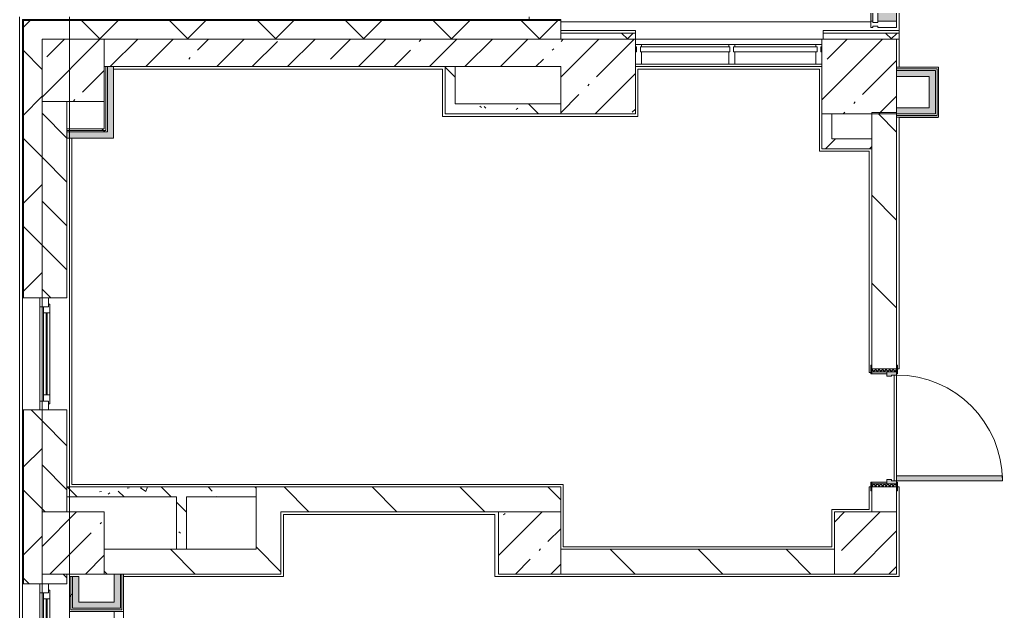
# Model space of a CAD drawing. Header units: millimetres. Extents: x 54725 to 263872, y -8553 to 29614.
# Drawn here: x 136572 to 144472, y 10600 to 15358 of the extents above; entities that cross this region are included whole.
import ezdxf

# ---------------------------------------------------------------- set-up
doc = ezdxf.new("R2010")
doc.units = ezdxf.units.MM
for name, color, linetype, lineweight, true_color in [('A-DOOR-3', 7, 'Continuous', 5, 0xaaaaaa), ('A-DOOR-4', 7, 'Continuous', 5, 0xe2e2e2), ('A-DOOR-FRAM-2', 7, 'Continuous', 5, 0xe2e2e2), ('A-DOOR-FRAM-3', 7, 'Continuous', 5, 0xaaaaaa), ('A-FLOR-1', 7, 'Continuous', 5, 0xaaaaaa), ('A-GLAZ-CWMG-4', 7, 'Continuous', 5, 0x383e42), ('I-WALL-1', 7, 'Continuous', 5, 0xe7e7e7), ('I-WALL-2', 7, 'Continuous', 9, 0xe7e7e7), ('I-WALL-5', 7, 'Continuous', 5, 0x787878)]:
    doc.layers.add(name, color=color, linetype=linetype, lineweight=lineweight, true_color=true_color)
for name, color, linetype, lineweight in [('A-GLAZ-2', 7, 'Continuous', 5), ('A-GLAZ-CURT-3', 7, 'Continuous', 5), ('A-GLAZ-CWMG-3', 7, 'Continuous', 5), ('A-WALL', 7, 'Continuous', 9), ('A-WALL-4', 7, 'Continuous', 5), ('I-WALL-3', 7, 'Continuous', 5), ('S-COLS', 7, 'Continuous', 5), ('Оси', 7, 'Continuous', 9)]:
    doc.layers.add(name, color=color, linetype=linetype, lineweight=lineweight)
pattern_1 = [(45, (136861.56, 0), (-353.553, 353.553), []), (135, (136861.56, 0), (-353.553, -353.553), [])]
pattern_2 = [(135, (136861.56, 0), (-353.553, -353.553), [])]
pattern_3 = [(45, (136861.56, 0), (-285.123, 285.123), []), (45, (137146.7, 0), (-285.123, 285.123), [504.031, -100.806, 16.764, -84.042])]
pattern_4 = [(135, (136861.56, 0), (-377.17, -377.17), [533.4, -88.9, 17.78, -88.9]), (135, (136861.56, 376.94), (-377.17, -377.17), []), (50, (136861.56, 0), (637.645, -55.787), [66.675, -733.425]), (355, (136861.56, 0), (-123.35, 668.7), [53.34, -586.74]), (100.451, (136914.7, -4.65), (514.3, 612.908), [56.665, -623.315]), (46.184, (136861.6, 177.8), (948.776, -147.15), [100.01, -1100.137]), (96.636, (136940.6, 165.5), (830.91, 865.997), [85, -934.973]), (351.184, (136861.6, 177.8), (830.92, 865.99), [80.01, -880.11]), (21, (136950.46, 133.35), (530.65, -357.928), [66.675, -733.425]), (326, (136950.46, 133.35), (216.308, 644.658), [53.34, -586.74]), (71.451, (136994.7, 103.5), (746.96, 286.724), [56.665, -623.315]), (37.5, (136861.56, 0), (10.8105, 295.9426), [16.764, -562.864, 16.764, -578.866, -588.962]), (37.5, (136861.56, 0), (10.8105, 295.9426), [-1175.258, 16.764, -572.198]), (7.5, (136861.56, 0), (233.869, 350.632), [16.764, -322.834, 16.764, -549.529, -224.472]), (7.5, (136861.56, 0), (233.869, 350.632), [-905.891, 16.764, -207.708]), (327.5, (136663.31, 0), (474.568, -20.0513), [16.764, -205.486, 16.764, -676.656, -920.115]), (327.5, (136663.31, 0), (474.568, -20.0513), [-915.67, 16.764, -903.351]), (317.5, (136574.4, 0), (518.452, 88.993), [16.764, -272.161, 16.764, -443.738, -653.415]), (317.5, (136574.4, 0), (518.452, 88.993), [-749.427, 16.764, -636.65])]
pattern_5 = [(45, (136861.56, 0), (-530.33, 530.33), []), (135, (136861.56, 0), (-530.33, -530.33), [])]

# ---------------------------------------------------------------- blocks, each defined once
blk = doc.blocks.new('Прямоугольный импост - Импост структурный с накладкой - 190мм-31929454-Общий план 1 этажа с размещением фрагментов 1_10-1_12')
at = {"layer": 'A-GLAZ-CWMG-3'}
for p, q in [((-50, 0), (-50, 17)), ((-50, 17), (0, 17)), ((-40, 0), (-50, 0)), ((-40, -40), (-40, 0)), ((0, 0), (-10, 0)), ((-10, 0), (-10, -40)), ((0, 17), (0, 0)), ((-50, -190), (-50, -40)), ((-50, -40), (-40, -40)), ((-10, -40), (0, -40)), ((0, -40), (0, -190)), ((0, -190), (-50, -190))]:
    blk.add_line(p, q, dxfattribs=at)
blk = doc.blocks.new('Системная панель - Стекло - 40мм-32473990-Общий план 1 этажа с размещением фрагментов 1_10-1_12')
at = {"layer": 'A-GLAZ-CURT-3'}
for p, q in [((325, 40), (-325, 40)), ((-325, 40), (-325, 0)), ((-325, 0), (325, 0)), ((325, 0), (325, 40))]:
    blk.add_line(p, q, dxfattribs=at)
blk = doc.blocks.new('Прямоугольный импост - Импост структурный с накладкой - 190мм-32473988-Общий план 1 этажа с размещением фрагментов 1_10-1_12')
at = {"layer": 'A-GLAZ-CWMG-4'}
for points in [[(6570, 15345), (6570, 15975), (6553, 15975), (6553, 15345)], [(6760, 15345), (6760, 15975), (6610, 15975), (6610, 15345)]]:
    blk.add_hatch(color=256, dxfattribs=at).paths.add_polyline_path(points)
at = {"layer": 'A-GLAZ-CWMG-3'}
for p, q in [((6553, 15345), (6553, 15975)), ((6760, 15345), (6760, 15975))]:
    blk.add_line(p, q, dxfattribs=at)
blk = doc.blocks.new('BSC_Колонна _Прямоугольная - 500х500-V156-Общий план 1 этажа с размещением фрагментов 1_10-1_12')
at = {"layer": 'S-COLS'}
h = blk.add_hatch(dxfattribs=at)
h.set_pattern_fill('FP_106', color=256, style=0, pattern_type=2)
h.set_pattern_definition([(45, (-140, -14950), (-285.123, 285.123), []), (45, (145.12, -14950), (-285.123, 285.123), [504.031, -100.806, 16.764, -84.042])])
h.paths.add_polyline_path([(65.2, -250), (250, -250), (250, 250), (-250, 250), (-250, -250), (-10, -250)])
for p, q in [((250, 250), (-250, 250)), ((-250, 250), (-250, -250)), ((250, -250), (250, 250)), ((-250, -250), (250, -250))]:
    blk.add_line(p, q, dxfattribs=at)
blk = doc.blocks.new('120_Окно_СКБ_2Ст - 120_Окно_СКБ_2Ст 2300х2500 _мал створка справа_-22272277-Общий план 1 этажа с размещением фрагментов 1_10-1_12')
at = {"layer": 'A-GLAZ-2'}
for p, q in [((-1150, -127), (-1150, -57)), ((-1150, -57), (-1080, -57)), ((1150, -57), (-1150, -57)), ((-1080, -57), (-1080, -127)), ((250, -127), (250, -57)), ((250, -57), (320, -57)), ((320, -57), (320, -127)), ((1080, -127), (1080, -57)), ((1080, -57), (1150, -57)), ((1150, -57), (1150, -127)), ((-1080, -127), (-1150, -127)), ((-1150, -127), (-1100, -127)), ((-1080, -127), (-1100, -127)), ((-1100, -127), (-1100, -137)), ((-1100, -137), (270, -137)), ((270, -137), (-1100, -137)), ((250, -87), (-1080, -87)), ((-1080, -87), (-1080, -127)), ((-1030, -137), (-1030, -87)), ((-1030, -107), (200, -107)), ((200, -117), (-1030, -117)), ((200, -137), (200, -87)), ((250, -127), (250, -87)), ((320, -127), (250, -127)), ((270, -127), (250, -127)), ((270, -127), (300, -127)), ((270, -137), (270, -127)), ((320, -127), (300, -127)), ((300, -127), (300, -137)), ((300, -137), (1100, -137)), ((1100, -137), (300, -137)), ((1080, -87), (320, -87)), ((320, -87), (320, -127)), ((370, -137), (370, -87)), ((370, -107), (1030, -107)), ((1030, -117), (370, -117)), ((1030, -137), (1030, -87)), ((1080, -127), (1080, -87)), ((1150, -127), (1080, -127)), ((1100, -127), (1080, -127)), ((1100, -127), (1150, -127)), ((1100, -137), (1100, -127))]:
    blk.add_line(p, q, dxfattribs=at)
blk = doc.blocks.new('120_Окно_СКБ_1Ст - 120_Окно_СКБ_1Ст 900х2500_h_-V159-Общий план 1 этажа с размещением фрагментов 1_10-1_12')
at = {"layer": 'A-GLAZ-2'}
for p, q in [((-450, -127), (-450, -57)), ((-450, -57), (-380, -57)), ((450, -57), (-450, -57)), ((-380, -57), (-380, -127)), ((380, -127), (380, -57)), ((380, -57), (450, -57)), ((450, -57), (450, -127)), ((-380, -127), (-450, -127)), ((-450, -127), (-400, -127)), ((-380, -127), (-400, -127)), ((-400, -127), (-400, -137)), ((-400, -137), (400, -137)), ((400, -137), (-400, -137)), ((380, -87), (-380, -87)), ((-380, -87), (-380, -127)), ((-330, -137), (-330, -87)), ((-330, -107), (330, -107)), ((330, -117), (-330, -117)), ((330, -137), (330, -87)), ((380, -127), (380, -87)), ((450, -127), (380, -127)), ((400, -127), (380, -127)), ((400, -127), (450, -127)), ((400, -137), (400, -127))]:
    blk.add_line(p, q, dxfattribs=at)
blk = doc.blocks.new('110_Дверь_СКБ_1Ст_Внутренняя1 - Д-8 950x2100h_охрана-V198-Общий план 1 этажа с размещением фрагментов 1_10-1_12')
at = {"layer": 'A-DOOR-3'}
h = blk.add_hatch(dxfattribs=at)
h.set_pattern_fill('FP_17', color=256, style=0, pattern_type=2)
h.set_pattern_definition([(135, (1826.41, 164.685), (-14.14214, -14.14214), []), (225, (1826.41, 164.685), (14.14214, -14.14214), [])])
h.paths.add_polyline_path([(487.5, -100), (487.5, 100), (462.5, 100), (462.5, -100), (475.5, -100)])
at = {"layer": 'A-DOOR-4'}
h = blk.add_hatch(color=256, dxfattribs=at)
h.paths.add_polyline_path([(462.5, 100), (437.5, 100), (437.5, 60), (427.5, 60), (427.5, 20), (462.5, 20), (462.5, 80)])
h.paths.add_polyline_path([(-402.5, 60), (-412.5, 60), (-412.5, 100), (-437.5, 100), (-433.5, 20), (-402.5, 20), (-402.5, 44)])
at = {"layer": 'A-DOOR-FRAM-2'}
for points in [[(437.5, 120), (437.5, 950), (397.5, 950), (397.5, 100), (437.5, 100)], [(-422.5, 108), (-492.5, 108), (-492.5, 100), (-422.5, 100.8)], [(517.5, 108), (447.5, 108), (447.5, 100), (517.5, 100)], [(-422.5, 20), (-437.5, 20), (-433.5, -100), (-422.5, -100)], [(462.5, -78.3), (462.5, 20), (447.5, 20), (447.5, -100), (462.5, -100)], [(-422.5, -100), (-492.5, -100), (-492.5, -108), (-422.5, -108)], [(517.5, -100), (447.5, -100), (447.5, -108), (517.5, -108)]]:
    blk.add_hatch(color=256, dxfattribs=at).paths.add_polyline_path(points)
at = {"layer": 'A-DOOR-FRAM-3'}
h = blk.add_hatch(dxfattribs=at)
h.set_pattern_fill('FP_18', color=256, style=0, pattern_type=2)
h.set_pattern_definition([(45, (-296.384, 164.685), (-14.1421, 14.1421), []), (135, (-296.384, 164.685), (-14.1421, -14.1421), [])])
h.paths.add_polyline_path([(-437.5, 100), (-462.5, 100), (-462.5, -100), (-437.5, -100), (-437.5, 80)])
at = {"layer": 'A-DOOR-3'}
for p, q in [((437.5, 950), (397.5, 950)), ((397.5, 950), (397.5, 100)), ((437.5, 100), (437.5, 950)), ((397.5, 100), (437.5, 100))]:
    blk.add_line(p, q, dxfattribs=at)
blk.add_arc((437.5, 100), 850, 90, 180, dxfattribs=at)
at = {"layer": 'A-DOOR-FRAM-3'}
for p, q in [((-422.5, 108), (-492.5, 108)), ((-492.5, 108), (-492.5, 100)), ((-492.5, 100), (-422.5, 100)), ((-437.5, 100), (-462.5, 100)), ((-462.5, 100), (-462.5, -100)), ((-412.5, 100), (-437.5, 100)), ((-437.5, 100), (-437.5, 20)), ((-437.5, -100), (-437.5, 100)), ((-422.5, 100), (-437.5, 100)), ((-437.5, 100), (-437.5, 99)), ((-437.5, 99), (-422.5, 99)), ((-422.5, 100), (-422.5, 108)), ((-422.5, 99), (-422.5, 100)), ((-412.5, 60), (-412.5, 100)), ((437.5, 100), (437.5, 60)), ((462.5, 100), (437.5, 100)), ((517.5, 108), (447.5, 108)), ((447.5, 108), (447.5, 100)), ((462.5, 100), (447.5, 100)), ((447.5, 100), (447.5, 99)), ((447.5, 100), (517.5, 100)), ((447.5, 99), (462.5, 99)), ((462.5, 20), (462.5, 100)), ((487.5, 100), (462.5, 100)), ((462.5, 100), (462.5, -100)), ((462.5, 99), (462.5, 100)), ((487.5, -100), (487.5, 100)), ((517.5, 100), (517.5, 108)), ((-437.5, 20), (-402.5, 20)), ((-422.5, 20), (-437.5, 20)), ((-437.5, 20), (-437.5, -100)), ((-422.5, -100), (-422.5, 20)), ((-402.5, 60), (-412.5, 60)), ((-402.5, 20), (-402.5, 60)), ((437.5, 60), (427.5, 60)), ((427.5, 60), (427.5, 20)), ((427.5, 20), (462.5, 20)), ((462.5, 20), (447.5, 20)), ((447.5, 20), (447.5, -100)), ((462.5, -100), (462.5, 20)), ((-422.5, -100), (-492.5, -100)), ((-492.5, -100), (-492.5, -108)), ((-492.5, -108), (-422.5, -108)), ((-462.5, -100), (-437.5, -100)), ((-437.5, -100), (-422.5, -100)), ((-422.5, -108), (-422.5, -100)), ((447.5, -100), (462.5, -100)), ((517.5, -100), (447.5, -100)), ((447.5, -100), (447.5, -108)), ((447.5, -108), (517.5, -108)), ((462.5, -100), (487.5, -100)), ((517.5, -108), (517.5, -100))]:
    blk.add_line(p, q, dxfattribs=at)
blk = doc.blocks.new('BSC_Колонна _Прямоугольная - 500х500-22206884-Общий план 1 этажа с размещением фрагментов 1_10-1_12')
at = {"layer": 'S-COLS'}
h = blk.add_hatch(dxfattribs=at)
h.set_pattern_fill('FP_167', color=256, style=0, pattern_type=2)
h.set_pattern_definition([(45, (-6510, -11150), (-285.123, 285.123), []), (45, (-6224.88, -11150), (-285.123, 285.123), [504.031, -100.806, 16.764, -84.042])])
h.paths.add_polyline_path([(42.3, -250), (250, -250), (250, 250), (-250, 248.7), (-250, -250), (30, -250)])
for p, q in [((250, 250), (-250, 250)), ((-250, 250), (-250, -250)), ((250, -250), (250, 250)), ((-250, -250), (250, -250))]:
    blk.add_line(p, q, dxfattribs=at)
blk = doc.blocks.new('BSC_Колонна _Прямоугольная - 500х500-V220-Общий план 1 этажа с размещением фрагментов 1_10-1_12')
at = {"layer": 'S-COLS'}
h = blk.add_hatch(dxfattribs=at)
h.set_pattern_fill('FP_168', color=256, style=0, pattern_type=2)
h.set_pattern_definition([(45, (-3810, -11150), (-285.123, 285.123), []), (45, (-3524.88, -11150), (-285.123, 285.123), [504.031, -100.806, 16.764, -84.042])])
h.paths.add_polyline_path([(100, -250), (250, -250), (250, 250), (-250, 250), (-250, -250), (-77.7, -250)])
for p, q in [((250, 250), (-250, 250)), ((-250, 250), (-250, -250)), ((250, -250), (250, 250)), ((-250, -250), (250, -250))]:
    blk.add_line(p, q, dxfattribs=at)
blk = doc.blocks.new('BSC_Колонна _Прямоугольная - 500х500-V232-Общий план 1 этажа с размещением фрагментов 1_10-1_12')
at = {"layer": 'S-COLS'}
h = blk.add_hatch(dxfattribs=at)
h.set_pattern_fill('FP_181', color=256, style=0, pattern_type=2)
h.set_pattern_definition([(45, (-140, -11150), (-285.123, 285.123), []), (45, (145.12, -11150), (-285.123, 285.123), [504.031, -100.806, 16.764, -84.042])])
h.paths.add_polyline_path([(250, -250), (250, 250), (-250, 250), (-250, -250), (-30, -250)])
for p, q in [((250, 250), (-250, 250)), ((-250, 250), (-250, -250)), ((250, -250), (250, 250)), ((-250, -250), (250, -250))]:
    blk.add_line(p, q, dxfattribs=at)
blk = doc.blocks.new('Системная панель - Стекло - 40мм-23997278-Общий план 1 этажа с размещением фрагментов 1_10-1_12')
at = {"layer": 'A-GLAZ-CURT-3'}
for p, q in [((360, 0), (-360, 0)), ((-360, 0), (-360, -40)), ((-360, -40), (360, -40)), ((360, -40), (360, 0))]:
    blk.add_line(p, q, dxfattribs=at)
blk = doc.blocks.new('Прямоугольный импост - Импост структурный с накладкой - 160мм-23997279-Общий план 1 этажа с размещением фрагментов 1_10-1_12')
at = {"layer": 'A-GLAZ-CWMG-3'}
for p, q in [((-50, 40), (-50, 140)), ((-50, 140), (0, 140)), ((0, 140), (0, 40)), ((-40, 40), (-50, 40)), ((-50, -17), (-50, 0)), ((-50, 0), (-40, 0)), ((-40, 0), (-40, 40)), ((-10, 40), (-10, 0)), ((0, 40), (-10, 40)), ((-10, 0), (0, 0)), ((0, 0), (0, -17)), ((0, -17), (-50, -17))]:
    blk.add_line(p, q, dxfattribs=at)
blk = doc.blocks.new('Прямоугольный импост - Импост структурный с накладкой - 160мм-23997280-Общий план 1 этажа с размещением фрагментов 1_10-1_12')
at = {"layer": 'A-GLAZ-CWMG-3'}
for p, q in [((0, 140), (-50, 140)), ((-50, 140), (-50, 40)), ((0, 40), (0, 140)), ((-50, 40), (-40, 40)), ((-40, 0), (-50, 0)), ((-50, 0), (-50, -17)), ((-40, 40), (-40, 0)), ((-10, 0), (-10, 40)), ((-10, 40), (0, 40)), ((0, 0), (-10, 0)), ((0, -17), (0, 0)), ((-50, -17), (0, -17))]:
    blk.add_line(p, q, dxfattribs=at)
blk = doc.blocks.new('Прямоугольный импост - Импост структурный с накладкой - 160мм-23752558-Общий план 1 этажа с размещением фрагментов 1_10-1_12')
at = {"layer": 'A-GLAZ-CWMG-3'}
for p, q in [((5410, 15157), (4710, 15157)), ((5410, 15000), (4710, 15000))]:
    blk.add_line(p, q, dxfattribs=at)
blk = doc.blocks.new('Системная панель - Стекло - 40мм-23997281-Общий план 1 этажа с размещением фрагментов 1_10-1_12')
at = {"layer": 'A-GLAZ-CURT-3'}
for p, q in [((335, 0), (-335, 0)), ((-335, 0), (-335, -40)), ((335, -40), (335, 0)), ((-335, -40), (335, -40))]:
    blk.add_line(p, q, dxfattribs=at)
blk = doc.blocks.new('Прямоугольный импост - Импост структурный с накладкой - 160мм-23772036-Общий план 1 этажа с размещением фрагментов 1_10-1_12')
at = {"layer": 'A-GLAZ-CWMG-3'}
for p, q in [((6110, 15157), (5460, 15157)), ((6110, 15000), (5460, 15000))]:
    blk.add_line(p, q, dxfattribs=at)
blk = doc.blocks.new('Прямоугольный импост - Импост структурный с накладкой - 160мм-23997282-Общий план 1 этажа с размещением фрагментов 1_10-1_12')
at = {"layer": 'A-GLAZ-CWMG-3'}
for p, q in [((-25, 40), (-25, 140)), ((-25, 140), (25, 140)), ((25, 140), (25, 40)), ((-15, 40), (-25, 40)), ((-25, -17), (-25, 0)), ((-25, 0), (-15, 0)), ((-15, 0), (-15, 40)), ((15, 40), (15, 0)), ((25, 40), (15, 40)), ((15, 0), (25, 0)), ((25, 0), (25, -17)), ((25, -17), (-25, -17))]:
    blk.add_line(p, q, dxfattribs=at)
blk = doc.blocks.new('Зашивка приборов отопления14 - Зашивка приборов отопления-33280456-Общий план 1 этажа с размещением фрагментов 1_10-1_12')
at = {"layer": 'A-WALL-4'}
for p, q in [((37471.9, 23439), (35371.9, 23439)), ((35371.9, 23079), (37471.9, 23079)), ((37471.9, 23079), (35371.9, 23079)), ((35371.9, 23004), (37471.9, 23004))]:
    blk.add_line(p, q, dxfattribs=at)

msp = doc.modelspace()

# ---------------------------------------------------------------- hatches: boundary and pattern name
at = {"layer": 'A-WALL-4'}
h = msp.add_hatch(dxfattribs=at)
h.set_pattern_fill('FP_84', color=256, style=0, pattern_type=2)
h.set_pattern_definition(pattern_1)
h.paths.add_polyline_path([(136751.6, -100), (136751.6, 3670), (136601.6, 3670), (136601.6, -100)])
h.paths.add_polyline_path([(136643.6, 5220), (136751.6, 5220), (136751.6, 5620), (136601.6, 5620), (136601.6, 5220)])
h.paths.add_polyline_path([(136709, 7320), (136751.6, 7320), (136751.6, 8520), (136601.6, 8520), (136601.6, 7320)])
h.paths.add_polyline_path([(136662.2, 10820), (136751.6, 10820), (136751.6, 12220), (136601.6, 12220), (136601.6, 10820)])
h.paths.add_polyline_path([(136707.3, 13120), (136751.6, 13120), (136751, 15350), (136601.6, 15350), (136601.6, 13120)])
h = msp.add_hatch(dxfattribs=at)
h.set_pattern_fill('FP_84', color=256, style=0, pattern_type=2)
h.set_pattern_definition(pattern_1)
h.paths.add_polyline_path([(140771.6, 15200), (140921.6, 15200), (140921.6, 15350), (136751.6, 15350), (136751.6, 15200), (140747.7, 15200)])
h = msp.add_hatch(dxfattribs=at)
h.set_pattern_fill('FP_62', color=256, style=0, pattern_type=2)
h.set_pattern_definition([(135, (136861.56, 0), (-176.7767, -176.7767), [])])
h.paths.add_polyline_path([(136751.6, 7900), (136951.6, 7900), (136951.6, 8520), (136751.6, 8520), (136751.6, 8326.2)])
h.paths.add_polyline_path([(136951.6, 10820), (136951.6, 10900), (136751.6, 10900), (136751.6, 10820)])
h.paths.add_polyline_path([(136751.6, 11400), (136951.6, 11400), (136951.6, 12220), (136751.6, 12220), (136751.6, 11944.2)])
h.paths.add_polyline_path([(136951.6, 13120), (136951.6, 14700), (136751.6, 14700), (136751.6, 13120), (136863.7, 13120)])
at = {"layer": 'I-WALL-1'}
for points in [[(143934.1, 14900), (143934.1, 14950), (143621.6, 14950), (143621.6, 14900), (143884.1, 14900)], [(143934.1, 14650), (143934.1, 14900), (143884.1, 14900), (143884.1, 14650)], [(143934.1, 14600), (143934.1, 14650), (143621.6, 14650), (143621.6, 14600), (143641.6, 14600)], [(137046.6, 10675), (137046.6, 10880), (136996.6, 10880), (136996.6, 10675)], [(137381.6, 10625), (137381.6, 10900), (137331.6, 10900), (137331.6, 10625)], [(137331.6, 10625), (137331.6, 10675), (136996.6, 10675), (136996.6, 10625)]]:
    msp.add_hatch(color=256, dxfattribs=at).paths.add_polyline_path(points)
at = {"layer": 'I-WALL-2'}
for points in [[(137326.6, 14405), (137321.6, 14980), (137276.6, 14980), (137276.6, 14405), (137321, 14405)], [(137251.6, 14405), (137276.6, 14410), (137276.6, 14455), (136951.6, 14455), (136951.6, 14405), (137243.6, 14405)]]:
    msp.add_hatch(color=256, dxfattribs=at).paths.add_polyline_path(points)
at = {"layer": 'I-WALL-3'}
h = msp.add_hatch(dxfattribs=at)
h.set_pattern_fill('FP_84', color=256, style=0, pattern_type=2)
h.set_pattern_definition(pattern_1)
h.paths.add_polyline_path([(141083.7, 15200), (141521.6, 15200), (141521.6, 15250), (140921.6, 15250), (140921.6, 15200), (140932, 15200)])
h = msp.add_hatch(dxfattribs=at)
h.set_pattern_fill('FP_84', color=256, style=0, pattern_type=2)
h.set_pattern_definition(pattern_1)
h.paths.add_polyline_path([(143519.9, 15200), (143641.6, 15200), (143641.6, 15250), (143031.6, 15250), (143031.6, 15200), (143414.6, 15200)])
h = msp.add_hatch(dxfattribs=at)
h.set_pattern_fill('FP_61', color=256, style=0, pattern_type=2)
h.set_pattern_definition(pattern_3)
h.paths.add_polyline_path([(140921.6, 14980), (140921.6, 15200), (137251.6, 15200), (137251.6, 14980), (140920.9, 14980)])
h = msp.add_hatch(dxfattribs=at)
h.set_pattern_fill('FP_83', color=256, style=0, pattern_type=2)
h.set_pattern_definition(pattern_2)
h.paths.add_polyline_path([(143621.6, 11400), (143621.6, 11600), (143421.6, 11600), (143421.6, 11400)])
h.paths.add_polyline_path([(143421.6, 12550), (143621.6, 12550), (143621.6, 14612.5), (143609.8, 14600), (143421.6, 14600), (143421.6, 12580)])
h = msp.add_hatch(dxfattribs=at)
h.set_pattern_fill('FP_190', color=256, style=0, pattern_type=2)
h.set_pattern_definition(pattern_5)
h.paths.add_polyline_path([(136951.6, 14467.5), (137251.6, 14467.5), (137251.6, 14480), (136951.6, 14480)])
h = msp.add_hatch(dxfattribs=at)
h.set_pattern_fill('FP_190', color=256, style=0, pattern_type=2)
h.set_pattern_definition(pattern_5)
h.paths.add_polyline_path([(136951.6, 14455), (137264.1, 14455), (137264.1, 14467.5), (136951.6, 14467.5)])
h = msp.add_hatch(dxfattribs=at)
h.set_pattern_fill('FP_82', color=256, style=0, pattern_type=2)
h.set_pattern_definition([(45, (136861.56, 0), (-176.7767, 176.7767), [])])
h.paths.add_polyline_path([(143401.6, 14320), (143421.6, 14320), (143421.6, 14400), (143021.6, 14400), (143021.6, 14320)])
h = msp.add_hatch(dxfattribs=at)
h.set_pattern_fill('FP_83', color=256, style=0, pattern_type=2)
h.set_pattern_definition(pattern_2)
h.paths.add_polyline_path([(138525.8, 10900), (138671.6, 10900), (138671.6, 11600), (138471.6, 11600), (138471.6, 10900)])
h = msp.add_hatch(dxfattribs=at)
h.set_pattern_fill('FP_83', color=256, style=0, pattern_type=2)
h.set_pattern_definition(pattern_2)
h.paths.add_polyline_path([(139971.6, 11400), (140921.6, 11400), (140921.6, 11600), (138671.6, 11600), (138671.6, 11400), (139854.8, 11400)])
h = msp.add_hatch(dxfattribs=at)
h.set_pattern_fill('FP_83', color=256, style=0, pattern_type=2)
h.set_pattern_definition(pattern_2)
h.paths.add_polyline_path([(137660, 10900), (138471.6, 10900), (138471.6, 11100), (137251.6, 11100), (137251.6, 10900), (137406.6, 10900)])
h = msp.add_hatch(dxfattribs=at)
h.set_pattern_fill('FP_83', color=256, style=0, pattern_type=2)
h.set_pattern_definition(pattern_2)
h.paths.add_polyline_path([(142214.2, 10900), (143121.6, 10900), (143121.6, 11100), (140921.6, 11100), (140921.6, 10900), (141541.6, 10900)])
h = msp.add_hatch(dxfattribs=at)
h.set_pattern_fill('FP_190', color=256, style=0, pattern_type=2)
h.set_pattern_definition(pattern_5)
h.paths.add_polyline_path([(136984.1, 10612.5), (136984.1, 10880), (136971.6, 10880), (136971.6, 10612.5), (136980.9, 10612.5)])
h = msp.add_hatch(dxfattribs=at)
h.set_pattern_fill('FP_190', color=256, style=0, pattern_type=2)
h.set_pattern_definition(pattern_5)
h.paths.add_polyline_path([(136984.1, 10625), (136996.6, 10625), (136996.6, 10880), (136984.1, 10880), (136984.1, 10675)])
at = {"layer": 'I-WALL-5'}
h = msp.add_hatch(dxfattribs=at)
h.set_pattern_fill('FP_115', color=256, style=0, pattern_type=2)
h.set_pattern_definition(pattern_4)
h.paths.add_polyline_path([(140071.6, 14600), (140071.6, 14980), (139991.6, 14980), (139991.6, 14600)])
h = msp.add_hatch(dxfattribs=at)
h.set_pattern_fill('FP_115', color=256, style=0, pattern_type=2)
h.set_pattern_definition(pattern_4)
h.paths.add_polyline_path([(140907.6, 14600), (140921.6, 14600), (140921.6, 14680), (140071.6, 14680), (140071.6, 14600), (140771.6, 14600)])
h = msp.add_hatch(dxfattribs=at)
h.set_pattern_fill('FP_115', color=256, style=0, pattern_type=2)
h.set_pattern_definition(pattern_4)
h.paths.add_polyline_path([(136971.6, 11520), (138471.6, 11520), (138471.6, 11600), (136951.6, 11600), (136951.6, 11520), (136970.2, 11520)])
h = msp.add_hatch(dxfattribs=at)
h.set_pattern_fill('FP_115', color=256, style=0, pattern_type=2)
h.set_pattern_definition(pattern_4)
h.paths.add_polyline_path([(137831.6, 11100), (137911.6, 11100), (137911.6, 11520), (137831.6, 11520), (137831.6, 11128.6)])
at = {"layer": 'S-COLS'}
h = msp.add_hatch(dxfattribs=at)
h.set_pattern_fill('FP_61', color=256, style=0, pattern_type=2)
h.set_pattern_definition(pattern_3)
h.paths.add_polyline_path([(141124.7, 14600), (141521.6, 14600), (141521.6, 15200), (140921.6, 15200), (140921.6, 14600)])
h = msp.add_hatch(dxfattribs=at)
h.set_pattern_fill('FP_61', color=256, style=0, pattern_type=2)
h.set_pattern_definition(pattern_3)
h.paths.add_polyline_path([(143421.6, 14600), (143613, 14600), (143621.6, 14612.5), (143621.6, 15200), (143021.6, 15200), (143021.6, 14600), (143263, 14600)])

# ---------------------------------------------------------------- linework, layer by layer
at = {"layer": 'A-FLOR-1'}
for p, q in [((143641.6, 16010), (143641.6, 15270)), ((140921.6, 15340), (143414.6, 15340)), ((143641.6, 15200), (143641.6, 14976)), ((139971.6, 14960), (137326.6, 14960)), ((139971.6, 14580), (139971.6, 14960)), ((143001.6, 14960), (141541.6, 14960)), ((141541.6, 14960), (141541.6, 14580)), ((143001.6, 14300), (143001.6, 14960)), ((143641.6, 14976), (143956.6, 14976)), ((141541.6, 14580), (139971.6, 14580)), ((143956.6, 14571), (143641.6, 14571)), ((143641.6, 14571), (143641.6, 12550)), ((136991.6, 14405), (136991.6, 11620)), ((143401.6, 14300), (143001.6, 14300)), ((143401.6, 12521), (143401.6, 14300)), ((143413.6, 12521), (143401.6, 12521)), ((143601.6, 11650), (143601.6, 12500)), ((143621.6, 12500), (143621.6, 11690)), ((143641.6, 12550), (143629.6, 12550)), ((136991.6, 11620), (140941.6, 11620)), ((140941.6, 11620), (140941.6, 11120)), ((143401.6, 11420), (143401.6, 11600)), ((143401.6, 11600), (143413.6, 11600)), ((143629.6, 11600), (143641.6, 11600)), ((143641.6, 11600), (143641.6, 10880)), ((140392.6, 11380), (138692.6, 11380)), ((138692.6, 11380), (138692.6, 10880)), ((140392.6, 10880), (140392.6, 11380)), ((143101.6, 11120), (143101.6, 11420)), ((143101.6, 11420), (143401.6, 11420)), ((140941.6, 11120), (143101.6, 11120)), ((136971.6, 10900), (136971.6, 10880)), ((138692.6, 10880), (137406.6, 10880)), ((143641.6, 10880), (140392.6, 10880))]:
    msp.add_line(p, q, dxfattribs=at)
at = {"layer": 'A-WALL'}
for p, q in [((136598.6, 15353), (136598.6, 13120)), ((140921.6, 15353), (136598.6, 15353)), ((136601.6, 15350), (136601.6, 13120)), ((140921.6, 15350), (136601.6, 15350)), ((141521.6, 15250), (140921.6, 15250)), ((143641.6, 15250), (143031.6, 15250)), ((137251.6, 15200), (140921.6, 15200)), ((137326.6, 14980), (137251.6, 14980)), ((137264.1, 14467.5), (137264.1, 14980)), ((137276.6, 14455), (137276.6, 14980)), ((140071.6, 14980), (139991.6, 14980)), ((143946.6, 14962.5), (143621.6, 14962.5)), ((143934.1, 14950), (143621.6, 14950)), ((143934.1, 14600), (143934.1, 14950)), ((143946.6, 14587.5), (143946.6, 14962.5)), ((136751.6, 13120), (136751.6, 14700)), ((143621.6, 14600), (143934.1, 14600)), ((143621.6, 14587.5), (143946.6, 14587.5)), ((136951.6, 14467.5), (137264.1, 14467.5)), ((136951.6, 14455), (137276.6, 14455)), ((143421.6, 14320), (143421.6, 14400)), ((136598.6, 12220), (136598.6, 10820)), ((136601.6, 12220), (136601.6, 10820)), ((136751.6, 11400), (136751.6, 12220)), ((136951.6, 11600), (136951.6, 11520)), ((138471.6, 11600), (138471.6, 11520)), ((137831.6, 11100), (137911.6, 11100)), ((136751.6, 10820), (136751.6, 10900)), ((136984.1, 10880), (136984.1, 10612.5)), ((136996.6, 10880), (136996.6, 10625)), ((137381.6, 10625), (137381.6, 10900)), ((137394.1, 10612.5), (137394.1, 10900)), ((136984.1, 10612.5), (137394.1, 10612.5)), ((136996.6, 10625), (137381.6, 10625))]:
    msp.add_line(p, q, dxfattribs=at)
at = {"layer": 'A-WALL-4'}
for p, q in [((136571.6, 7205), (136571.6, 15380)), ((136593.6, 7320), (136593.6, 15358)), ((140921.6, 15358), (136593.6, 15358)), ((140666.6, 15357.7), (140666.6, 15380)), ((140921.6, 15270), (140921.6, 15358)), ((136951.6, 13120), (136951.6, 14700)), ((136593.6, 13120), (136951.6, 13120)), ((136751.6, 13120), (136751.6, 12220)), ((136951.6, 12220), (136593.6, 12220)), ((136951.6, 11600), (136951.6, 12220)), ((136951.6, 11400), (136951.6, 11520)), ((136951.6, 10820), (136951.6, 10900)), ((136593.6, 10820), (136951.6, 10820)), ((136751.6, 10820), (136751.6, 8520))]:
    msp.add_line(p, q, dxfattribs=at)
at = {"layer": 'I-WALL-3'}
for p, q in [((141521.6, 15270), (140921.6, 15270)), ((140921.6, 15270), (140921.6, 15200)), ((141521.6, 15200), (141521.6, 15270)), ((143641.6, 15270), (143031.6, 15270)), ((143031.6, 15270), (143031.6, 15200)), ((143641.6, 15200), (143641.6, 15270)), ((140921.6, 15200), (143021.6, 15200)), ((143031.6, 15200), (143641.6, 15200)), ((137326.6, 14980), (139991.6, 14980)), ((137326.6, 14405), (137326.6, 14980)), ((139991.6, 14980), (139991.6, 14600)), ((140071.6, 14980), (140921.6, 14980)), ((140071.6, 14680), (140071.6, 14980)), ((143021.6, 14980), (141521.6, 14980)), ((143959.1, 14975), (143621.6, 14975)), ((143621.6, 14975), (143621.6, 14900)), ((143959.1, 14575), (143959.1, 14975)), ((143621.6, 14900), (143884.1, 14900)), ((143884.1, 14900), (143884.1, 14650)), ((136971.6, 14700), (136971.6, 14480)), ((137251.6, 14700), (137251.6, 14480)), ((140921.6, 14680), (140071.6, 14680)), ((140921.6, 14600), (140921.6, 14680)), ((143884.1, 14650), (143621.6, 14650)), ((143621.6, 14650), (143621.6, 12580)), ((139991.6, 14600), (140921.6, 14600)), ((143101.6, 14600), (143021.6, 14600)), ((143021.6, 14600), (143021.6, 14320)), ((143101.6, 14400), (143101.6, 14600)), ((143421.6, 14612.5), (143421.6, 14400)), ((143621.6, 14612.5), (143421.6, 14612.5)), ((143621.6, 14575), (143959.1, 14575)), ((137251.6, 14480), (136951.6, 14480)), ((136951.6, 14405), (137326.6, 14405)), ((136971.6, 14405), (136971.6, 11600)), ((143421.6, 14400), (143101.6, 14400)), ((143021.6, 14320), (143421.6, 14320)), ((143421.6, 14320), (143421.6, 12580)), ((140921.6, 11600), (136951.6, 11600)), ((140921.6, 11400), (140921.6, 11600)), ((143421.6, 11570), (143421.6, 11400)), ((143621.6, 11400), (143621.6, 11570)), ((136951.6, 11520), (137831.6, 11520)), ((136971.6, 11520), (136971.6, 11400)), ((137831.6, 11520), (137831.6, 11100)), ((137911.6, 11520), (138471.6, 11520)), ((137911.6, 11100), (137911.6, 11520)), ((138471.6, 11520), (138471.6, 11100)), ((138671.6, 10900), (138671.6, 11400)), ((138671.6, 11400), (140421.6, 11400)), ((137831.6, 11100), (137251.6, 11100)), ((138471.6, 11100), (137911.6, 11100)), ((143121.6, 11100), (140921.6, 11100)), ((136971.6, 10900), (136971.6, 8500)), ((137046.6, 10880), (136971.6, 10880)), ((137046.6, 10675), (137046.6, 10880)), ((137251.6, 10900), (138671.6, 10900)), ((137331.6, 10900), (137331.6, 10675)), ((137406.6, 10600), (137406.6, 10900)), ((140921.6, 10900), (143121.6, 10900)), ((137331.6, 10675), (137046.6, 10675)), ((136971.6, 10600), (137406.6, 10600))]:
    msp.add_line(p, q, dxfattribs=at)
at = {"layer": 'S-COLS'}
for p, q in [((141521.6, 15200), (140921.6, 15200)), ((141521.6, 14600), (141521.6, 15200)), ((143621.6, 15200), (143021.6, 15200)), ((143021.6, 15200), (143021.6, 14600)), ((143621.6, 14600), (143621.6, 15200)), ((140921.6, 14980), (140921.6, 14600)), ((140921.6, 14600), (141521.6, 14600)), ((143021.6, 14600), (143621.6, 14600))]:
    msp.add_line(p, q, dxfattribs=at)
at = {"layer": 'Оси'}
msp.add_line((136971.6, 5439), (136971.6, 15380), dxfattribs=at)

# ---------------------------------------------------------------- block references
at = {"layer": 'A-DOOR-3', "rotation": 270}
msp.add_blockref('110_Дверь_СКБ_1Ст_Внутренняя1 - Д-8 950x2100h_охрана-V198-Общий план 1 этажа с размещением фрагментов 1_10-1_12', (143521.6, 12087.5), dxfattribs=at)
at = {"layer": 'A-GLAZ-2', "rotation": 89.99999999999991}
for name, p in [('120_Окно_СКБ_1Ст - 120_Окно_СКБ_1Ст 900х2500_h_-V159-Общий план 1 этажа с размещением фрагментов 1_10-1_12', (136676.6, 12670)), ('120_Окно_СКБ_2Ст - 120_Окно_СКБ_2Ст 2300х2500 _мал створка справа_-22272277-Общий план 1 этажа с размещением фрагментов 1_10-1_12', (136676.6, 9670))]:
    msp.add_blockref(name, p, dxfattribs=at)
at = {"layer": 'A-GLAZ-CURT-3', "rotation": 269.9999999999999}
msp.add_blockref('Системная панель - Стекло - 40мм-32473990-Общий план 1 этажа с размещением фрагментов 1_10-1_12', (143431.6, 15660), dxfattribs=at)
at = {"layer": 'A-GLAZ-CURT-3'}
for name, p in [('Системная панель - Стекло - 40мм-23997278-Общий план 1 этажа с размещением фрагментов 1_10-1_12', (141921.6, 15140)), ('Системная панель - Стекло - 40мм-23997281-Общий план 1 этажа с размещением фрагментов 1_10-1_12', (142646.6, 15140))]:
    msp.add_blockref(name, p, dxfattribs=at)
at = {"layer": 'A-GLAZ-CWMG-3'}
for name in ['Прямоугольный импост - Импост структурный с накладкой - 190мм-32473988-Общий план 1 этажа с размещением фрагментов 1_10-1_12', 'Прямоугольный импост - Импост структурный с накладкой - 160мм-23752558-Общий план 1 этажа с размещением фрагментов 1_10-1_12', 'Прямоугольный импост - Импост структурный с накладкой - 160мм-23772036-Общий план 1 этажа с размещением фрагментов 1_10-1_12']:
    msp.add_blockref(name, (136861.6, 0), dxfattribs=at)
at = {"layer": 'A-GLAZ-CWMG-3', "extrusion": (0, 0, -1)}
for name, p, rotation in [('Прямоугольный импост - Импост структурный с накладкой - 190мм-31929454-Общий план 1 этажа с размещением фрагментов 1_10-1_12', (-143431.6, 15295), 270.0000000000001), ('Прямоугольный импост - Импост структурный с накладкой - 160мм-23997282-Общий план 1 этажа с размещением фрагментов 1_10-1_12', (-142296.6, 15140), 180), ('Прямоугольный импост - Импост структурный с накладкой - 160мм-23997279-Общий план 1 этажа с размещением фрагментов 1_10-1_12', (-143021.6, 15140), 180)]:
    msp.add_blockref(name, p, dxfattribs=dict(at, rotation=rotation))
at = {"layer": 'A-GLAZ-CWMG-3', "rotation": 180}
msp.add_blockref('Прямоугольный импост - Импост структурный с накладкой - 160мм-23997280-Общий план 1 этажа с размещением фрагментов 1_10-1_12', (141521.6, 15140), dxfattribs=at)
at = {"layer": 'A-WALL-4', "rotation": 90.0000000000001}
msp.add_blockref('Зашивка приборов отопления14 - Зашивка приборов отопления-33280456-Общий план 1 этажа с размещением фрагментов 1_10-1_12', (160410.6, -26871.9), dxfattribs=at)
at = {"layer": 'S-COLS'}
for name, p in [('BSC_Колонна _Прямоугольная - 500х500-V156-Общий план 1 этажа с размещением фрагментов 1_10-1_12', (137001.6, 14950)), ('BSC_Колонна _Прямоугольная - 500х500-V232-Общий план 1 этажа с размещением фрагментов 1_10-1_12', (137001.6, 11150)), ('BSC_Колонна _Прямоугольная - 500х500-V220-Общий план 1 этажа с размещением фрагментов 1_10-1_12', (140671.6, 11150)), ('BSC_Колонна _Прямоугольная - 500х500-22206884-Общий план 1 этажа с размещением фрагментов 1_10-1_12', (143371.6, 11150))]:
    msp.add_blockref(name, p, dxfattribs=at)

doc.saveas('drawing.dxf')
